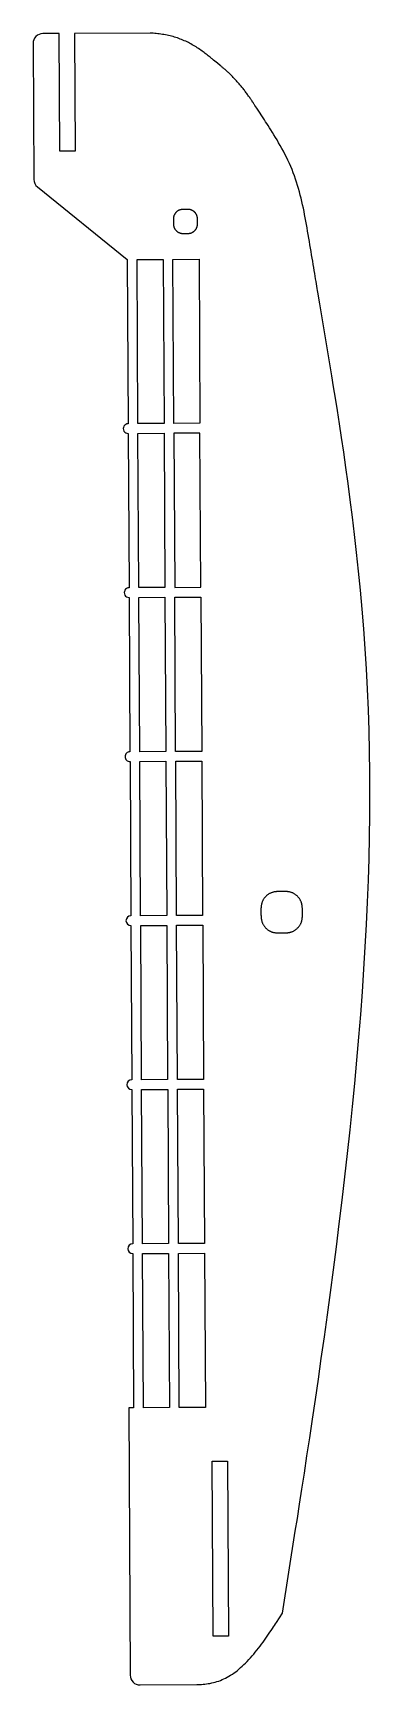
# Model space of a CAD drawing. Header units: millimetres. Extents: x 748 to 1839, y -342 to 525.
# Drawn here: x 1343 to 1447, y 18 to 525 of the extents above; entities that cross this region are included whole.
import ezdxf

# ---------------------------------------------------------------- set-up
doc = ezdxf.new("R2010")
doc.units = ezdxf.units.MM

msp = doc.modelspace()

# ---------------------------------------------------------------- linework, layer by layer
at = {"flags": 128}
msp.add_lwpolyline([(1376.071971, 18.432639), (1393.49255, 18.529319), (1393.956119, 18.543734), (1394.433909, 18.566225), (1394.924378, 18.597824), (1395.42599, 18.639569), (1395.937205, 18.692496), (1396.456486, 18.75764), (1396.982292, 18.836035), (1397.513087, 18.928718), (1398.047332, 19.036725), (1398.583488, 19.161091), (1399.120016, 19.30285), (1399.655378, 19.463039), (1400.188307, 19.64252), (1400.718622, 19.841462), (1401.246411, 20.059857), (1401.771764, 20.297701), (1402.294771, 20.554987), (1402.815521, 20.831712), (1403.334103, 21.127867), (1403.850607, 21.443448), (1404.365125, 21.77845), (1404.877742, 22.132868), (1405.38855, 22.506693), (1405.897639, 22.899922), (1406.405097, 23.312549), (1406.911015, 23.744569), (1407.415482, 24.195975), (1407.918586, 24.666762), (1408.420419, 25.156924), (1408.921069, 25.666456), (1409.420625, 26.195353), (1409.919178, 26.743608), (1410.416606, 27.310742), (1410.911943, 27.894383), (1411.404012, 28.491684), (1411.891639, 29.099799), (1412.373643, 29.715882), (1412.84885, 30.337086), (1413.316084, 30.960565), (1413.774166, 31.583474), (1414.221922, 32.202964), (1414.658173, 32.816191), (1415.081745, 33.420308), (1415.491459, 34.012469), (1415.886139, 34.589826), (1416.264609, 35.149535), (1416.625691, 35.688749), (1416.968209, 36.204621), (1417.290988, 36.694304), (1417.592848, 37.154954), (1417.872616, 37.583724), (1419.758911, 40.482637), (1423.671658, 65.549935), (1424.28708, 69.494609), (1424.956187, 73.794734), (1425.67397, 78.429757), (1426.435422, 83.37912), (1427.235537, 88.622265), (1428.069306, 94.138636), (1428.931722, 99.907678), (1429.817778, 105.908833), (1430.722467, 112.121546), (1431.640781, 118.525258), (1432.567713, 125.099414), (1433.498254, 131.823456), (1434.4274, 138.676829), (1435.350142, 145.638976), (1436.261473, 152.68934), (1437.156384, 159.807364), (1438.02987, 166.972493), (1438.876922, 174.16417), (1439.692533, 181.361837), (1440.471697, 188.544938), (1441.210047, 195.696179), (1441.905783, 202.811316), (1442.557747, 209.889368), (1443.164781, 216.929351), (1443.725727, 223.930286), (1444.239427, 230.89119), (1444.70472, 237.811081), (1445.12045, 244.688978), (1445.48546, 251.523898), (1445.798589, 258.314862), (1446.05868, 265.060885), (1446.264575, 271.760986), (1446.415115, 278.414186), (1446.509142, 285.0195), (1446.545497, 291.575948), (1446.523024, 298.082547), (1446.440562, 304.538318), (1446.296954, 310.942275), (1446.091042, 317.29344), (1445.821667, 323.59083), (1445.488798, 329.831699), (1445.096908, 336.006242), (1444.651597, 342.102891), (1444.158467, 348.110077), (1443.623116, 354.016232), (1443.051147, 359.809786), (1442.448158, 365.479172), (1441.819751, 371.01282), (1441.171524, 376.399162), (1440.50908, 381.626629), (1439.838017, 386.683653), (1439.163938, 391.558663), (1438.49244, 396.240093), (1437.829125, 400.716375), (1437.179595, 404.975937), (1436.549447, 409.007212), (1435.944283, 412.798633), (1435.369704, 416.338627), (1434.831309, 419.61563), (1431.175693, 441.693429), (1430.581428, 445.282133), (1430.487907, 445.84687), (1430.385928, 446.462534), (1430.275946, 447.126222), (1430.158418, 447.835028), (1430.033799, 448.58605), (1429.902545, 449.376384), (1429.76511, 450.203126), (1429.621953, 451.063372), (1429.473528, 451.95422), (1429.32029, 452.872764), (1429.162695, 453.816101), (1429.0012, 454.781327), (1428.83626, 455.76554), (1428.668331, 456.765835), (1428.497868, 457.779307), (1428.325327, 458.803054), (1428.151165, 459.834172), (1427.975836, 460.869756), (1427.799796, 461.906905), (1427.623503, 462.942712), (1427.447148, 463.97477), (1427.269889, 465.002641), (1427.090616, 466.026387), (1426.908224, 467.046065), (1426.721603, 468.061736), (1426.529649, 469.073456), (1426.331254, 470.081286), (1426.12531, 471.085285), (1425.910712, 472.08551), (1425.686351, 473.082022), (1425.451121, 474.07488), (1425.203915, 475.06414), (1424.943625, 476.049866), (1424.669146, 477.032112), (1424.379369, 478.01094), (1424.073187, 478.986407), (1423.749494, 479.958575), (1423.407183, 480.9275), (1423.045146, 481.893241), (1422.662278, 482.855858), (1422.258091, 483.815038), (1421.834596, 484.76898), (1421.39442, 485.715511), (1420.940194, 486.652459), (1420.474546, 487.57765), (1420.000107, 488.488912), (1419.519506, 489.384071), (1419.035372, 490.260956), (1418.550337, 491.117394), (1418.067029, 491.951211), (1417.588076, 492.760234), (1417.11611, 493.542292), (1416.653759, 494.295211), (1416.203653, 495.016819), (1415.768422, 495.704942), (1415.350696, 496.357408), (1414.953104, 496.972045), (1414.578276, 497.546677), (1414.228841, 498.079136), (1411.863933, 501.668652), (1411.271296, 502.568291), (1411.178021, 502.709857), (1411.076247, 502.86415), (1410.966363, 503.030405), (1410.848761, 503.207855), (1410.723831, 503.395735), (1410.591963, 503.593276), (1410.453549, 503.799714), (1410.308977, 504.014282), (1410.158638, 504.236212), (1410.002923, 504.464739), (1409.842223, 504.699096), (1409.676926, 504.938517), (1409.507424, 505.182235), (1409.334108, 505.429485), (1409.157366, 505.679499), (1408.977591, 505.93151), (1408.795173, 506.184753), (1408.6105, 506.438462), (1408.423965, 506.69187), (1408.235956, 506.94421), (1408.046799, 507.194839), (1407.856545, 507.443611), (1407.665183, 507.690505), (1407.472698, 507.935497), (1407.279076, 508.178566), (1407.084305, 508.419688), (1406.888371, 508.65884), (1406.691261, 508.896001), (1406.49296, 509.131148), (1406.293457, 509.364258), (1406.092737, 509.59531), (1405.890787, 509.82428), (1405.687592, 510.051146), (1405.483141, 510.275886), (1405.277419, 510.498476), (1405.070412, 510.718896), (1404.86211, 510.937121), (1404.652495, 511.15313), (1404.441557, 511.3669), (1404.22928, 511.578409), (1404.015761, 511.78758), (1403.801524, 511.994111), (1403.587203, 512.197648), (1403.373431, 512.397839), (1403.160844, 512.594328), (1402.950073, 512.786759), (1402.741754, 512.974778), (1402.536521, 513.158031), (1402.335005, 513.336163), (1402.137841, 513.50882), (1401.945664, 513.675646), (1401.759105, 513.836288), (1401.578801, 513.990389), (1401.405383, 514.137597), (1401.239487, 514.277557), (1401.081745, 514.409911), (1400.932791, 514.534309), (1400.793259, 514.650394), (1400.663783, 514.757812), (1399.790122, 515.481315), (1398.610494, 516.458117), (1398.424819, 516.611789), (1398.222153, 516.779065), (1398.003198, 516.958898), (1397.768658, 517.150243), (1397.519234, 517.352051), (1397.25563, 517.563275), (1396.97855, 517.782866), (1396.688694, 518.00978), (1396.386767, 518.242969), (1396.073472, 518.481385), (1395.74951, 518.723979), (1395.415585, 518.969708), (1395.072401, 519.217521), (1394.720659, 519.466373), (1394.361062, 519.715216), (1393.994314, 519.963004), (1393.621118, 520.208687), (1393.242175, 520.45122), (1392.85819, 520.689556), (1392.469863, 520.922646), (1392.077777, 521.149606), (1391.682017, 521.370199), (1391.282546, 521.58435), (1390.879326, 521.791983), (1390.472323, 521.993023), (1390.061498, 522.187395), (1389.646814, 522.375025), (1389.228235, 522.555837), (1388.805724, 522.729755), (1388.379244, 522.896704), (1387.948759, 523.056611), (1387.514231, 523.209398), (1387.075623, 523.354991), (1386.6329, 523.493316), (1386.186022, 523.624296), (1385.734955, 523.747858), (1385.279661, 523.863925), (1384.820105, 523.972422), (1384.356246, 524.073275), (1383.888051, 524.166407), (1383.415738, 524.251819), (1382.940556, 524.329797), (1382.464006, 524.400702), (1381.987595, 524.464897), (1381.512826, 524.522743), (1381.041203, 524.574602), (1380.574228, 524.620834), (1380.113409, 524.661802), (1379.660247, 524.697867), (1379.216247, 524.729391), (1355.96261, 524.60034), (1356.162625, 488.560023), (1351.462552, 488.560022), (1351.262683, 524.574256), (1346.26276, 524.546508, 0.414214), (1343.279455, 521.529905), (1343.510602, 479.879745, 0.224815), (1344.622562, 477.564982), (1372.147591, 455.275008), (1372.42659, 405.002363, 1), (1372.443239, 402.002409), (1372.70559, 354.729717, 1), (1372.722239, 351.729763), (1372.98459, 304.457071, 0.414214), (1371.492937, 302.94877, 0.414214), (1373.001239, 301.457118), (1373.263589, 254.184426, 1), (1373.280238, 251.184472), (1373.542589, 203.91178, 1), (1373.559238, 200.911826), (1373.821589, 153.639135, 1), (1373.838238, 150.639181), (1374.100588, 103.366489), (1372.600611, 103.358165), (1373.055369, 21.415944, 0.414214), (1376.071971, 18.432639)], format="xyb", dxfattribs=at)
for points in [[(1386.286699, 466.969296), (1386.288593, 466.628257), (1386.288926, 466.574594), (1386.289493, 466.516122), (1386.2905, 466.453143), (1386.292152, 466.385966), (1386.294655, 466.314895), (1386.298215, 466.240234), (1386.303037, 466.16229), (1386.309327, 466.081368), (1386.317292, 465.997773), (1386.327135, 465.91181), (1386.339064, 465.823786), (1386.353283, 465.734003), (1386.369999, 465.64277), (1386.389417, 465.550391), (1386.411743, 465.457171), (1386.437183, 465.363415), (1386.465941, 465.269429), (1386.498225, 465.175519), (1386.534239, 465.081989), (1386.574189, 464.989145), (1386.61822, 464.897268), (1386.666233, 464.806539), (1386.718068, 464.717119), (1386.773565, 464.629164), (1386.832565, 464.542833), (1386.894906, 464.458283), (1386.960431, 464.375673), (1387.028979, 464.295162), (1387.100389, 464.216908), (1387.174503, 464.141067), (1387.251159, 464.067799), (1387.330198, 463.997261), (1387.411461, 463.929613), (1387.494788, 463.865011), (1387.580018, 463.803614), (1387.666992, 463.74558), (1387.75555, 463.691068), (1387.845532, 463.640235), (1387.936777, 463.593241), (1388.029127, 463.55024), (1388.122399, 463.511333), (1388.216311, 463.476371), (1388.310562, 463.445144), (1388.404847, 463.417444), (1388.498866, 463.39306), (1388.592315, 463.371785), (1388.68489, 463.353408), (1388.776289, 463.337721), (1388.866208, 463.324515), (1388.954346, 463.31358), (1389.040399, 463.304707), (1389.124063, 463.297687), (1389.205037, 463.292311), (1389.283016, 463.28837), (1389.357698, 463.285653), (1389.428781, 463.283955), (1389.49596, 463.283062), (1389.558934, 463.282768), (1389.617399, 463.282862), (1390.012029, 463.2851), (1390.353038, 463.286918), (1390.406696, 463.287239), (1390.465163, 463.287792), (1390.528136, 463.288784), (1390.595308, 463.290422), (1390.666373, 463.292909), (1390.741027, 463.296453), (1390.818965, 463.301259), (1390.89988, 463.307532), (1390.983469, 463.315479), (1391.069424, 463.325305), (1391.157442, 463.337217), (1391.247217, 463.351419), (1391.338443, 463.368119), (1391.430816, 463.38752), (1391.52403, 463.409829), (1391.617779, 463.435254), (1391.711759, 463.463998), (1391.805664, 463.496267), (1391.899189, 463.532268), (1391.992028, 463.572205), (1392.083901, 463.616226), (1392.174626, 463.664229), (1392.264043, 463.716056), (1392.351995, 463.771544), (1392.438325, 463.830538), (1392.522873, 463.892874), (1392.605482, 463.958395), (1392.685994, 464.026938), (1392.76425, 464.098346), (1392.840094, 464.172458), (1392.913364, 464.249113), (1392.983907, 464.328153), (1393.051561, 464.409418), (1393.11617, 464.492745), (1393.177575, 464.577978), (1393.235617, 464.664956), (1393.29014, 464.753518), (1393.340985, 464.843506), (1393.387995, 464.934757), (1393.43101, 465.027115), (1393.469934, 465.120392), (1393.504914, 465.214312), (1393.536161, 465.308571), (1393.563883, 465.402867), (1393.588288, 465.496895), (1393.609585, 465.590354), (1393.627985, 465.682939), (1393.643695, 465.774347), (1393.656925, 465.864277), (1393.667885, 465.952426), (1393.676782, 466.038488), (1393.683826, 466.122164), (1393.689226, 466.203147), (1393.693191, 466.281136), (1393.695928, 466.355829), (1393.69765, 466.42692), (1393.698563, 466.494109), (1393.698877, 466.557091), (1393.6988, 466.615564), (1393.696687, 467.010248), (1393.6948, 467.351195), (1393.694469, 467.404843), (1393.693903, 467.4633), (1393.692898, 467.526262), (1393.691247, 467.593421), (1393.688746, 467.664474), (1393.685186, 467.739115), (1393.680366, 467.81704), (1393.674077, 467.897942), (1393.666113, 467.981517), (1393.65627, 468.067459), (1393.644341, 468.155465), (1393.630122, 468.245226), (1393.613404, 468.33644), (1393.593986, 468.428801), (1393.571658, 468.522002), (1393.546218, 468.615741), (1393.517456, 468.70971), (1393.48517, 468.803605), (1393.449153, 468.897122), (1393.409198, 468.989954), (1393.365162, 469.081821), (1393.317144, 469.17254), (1393.265303, 469.261952), (1393.209799, 469.349902), (1393.150792, 469.436228), (1393.088443, 469.520774), (1393.02291, 469.603383), (1392.954354, 469.683894), (1392.882936, 469.76215), (1392.808814, 469.837993), (1392.732148, 469.911265), (1392.6531, 469.981809), (1392.571828, 470.049464), (1392.488494, 470.114074), (1392.403255, 470.17548), (1392.316273, 470.233525), (1392.227706, 470.288049), (1392.137717, 470.338894), (1392.046463, 470.385904), (1391.954105, 470.42892), (1391.860828, 470.467843), (1391.766909, 470.502823), (1391.672653, 470.534068), (1391.578361, 470.561789), (1391.484337, 470.586192), (1391.390884, 470.607488), (1391.298305, 470.625886), (1391.206901, 470.641594), (1391.116979, 470.654821), (1391.028838, 470.665777), (1390.942782, 470.674672), (1390.859115, 470.681713), (1390.778139, 470.687109), (1390.700157, 470.691071), (1390.625473, 470.693806), (1390.554388, 470.695524), (1390.487207, 470.696435), (1390.424232, 470.696745), (1390.365765, 470.696667), (1389.971126, 470.694535), (1389.630125, 470.692625), (1389.576469, 470.69229), (1389.518002, 470.691721), (1389.455031, 470.690712), (1389.387861, 470.689056), (1389.316797, 470.68655), (1389.242145, 470.682988), (1389.164209, 470.678162), (1389.083295, 470.671868), (1388.999709, 470.663901), (1388.913755, 470.654053), (1388.825738, 470.642122), (1388.735966, 470.627899), (1388.644741, 470.61118), (1388.55237, 470.591757), (1388.459158, 470.569429), (1388.36541, 470.543986), (1388.271432, 470.515224), (1388.177528, 470.482938), (1388.084005, 470.446922), (1387.991166, 470.406969), (1387.899294, 470.362936), (1387.808571, 470.314921), (1387.719155, 470.263084), (1387.631204, 470.207585), (1387.544875, 470.148586), (1387.460328, 470.086242), (1387.37772, 470.020717), (1387.297209, 469.95217), (1387.218954, 469.880759), (1387.143113, 469.806647), (1387.069843, 469.729991), (1386.999302, 469.650952), (1386.93165, 469.56969), (1386.867044, 469.486366), (1386.805641, 469.401138), (1386.747601, 469.314167), (1386.693081, 469.225612), (1386.642239, 469.135634), (1386.595234, 469.044392), (1386.552223, 468.952046), (1386.513304, 468.85878), (1386.478328, 468.764872), (1386.447088, 468.670628), (1386.419372, 468.576347), (1386.394974, 468.482335), (1386.373681, 468.388892), (1386.355289, 468.296324), (1386.339585, 468.204931), (1386.326361, 468.115019), (1386.315409, 468.026888), (1386.306519, 467.940842), (1386.299481, 467.857185), (1386.294088, 467.776218), (1386.290131, 467.698246), (1386.287399, 467.62357), (1386.285684, 467.552493), (1386.284777, 467.485319), (1386.284469, 467.422351), (1386.284551, 467.363891), (1386.286699, 466.969296)], [(1375.426544, 405.019012), (1375.147545, 455.291657), (1383.147421, 455.336054), (1383.426421, 405.063409), (1375.426544, 405.019012)], [(1386.426375, 405.080058), (1386.147375, 455.352703), (1394.147252, 455.3971), (1394.426252, 405.124455), (1386.426375, 405.080058)], [(1375.705544, 354.746366), (1375.443193, 402.019058), (1383.44307, 402.063455), (1383.705421, 354.790763), (1375.705544, 354.746366)], [(1386.705374, 354.807412), (1394.705251, 354.851809), (1394.442901, 402.124501), (1386.443024, 402.080104), (1386.705374, 354.807412)], [(1375.984543, 304.47372), (1375.722193, 351.746412), (1383.72207, 351.790809), (1383.98442, 304.518118), (1375.984543, 304.47372)], [(1386.984374, 304.534767), (1386.722023, 351.807458), (1394.7219, 351.851855), (1394.984251, 304.579164), (1386.984374, 304.534767)], [(1376.263543, 254.201075), (1376.001192, 301.473767), (1384.001069, 301.518164), (1384.26342, 254.245472), (1376.263543, 254.201075)], [(1387.263374, 254.262121), (1387.001023, 301.534813), (1395.0009, 301.57921), (1395.263251, 254.306518), (1387.263374, 254.262121)], [(1413.142106, 255.232443), (1413.145267, 254.647858), (1413.145824, 254.555873), (1413.14678, 254.455643), (1413.14849, 254.347692), (1413.151306, 254.23254), (1413.155579, 254.110714), (1413.161664, 253.982735), (1413.169913, 253.849128), (1413.180679, 253.710416), (1413.194315, 253.567121), (1413.211172, 253.419768), (1413.231604, 253.26888), (1413.255964, 253.11498), (1413.284605, 252.958591), (1413.317879, 252.800236), (1413.356138, 252.64044), (1413.399737, 252.479725), (1413.449027, 252.318615), (1413.504361, 252.157633), (1413.566093, 251.997303), (1413.634574, 251.838147), (1413.710053, 251.680648), (1413.79236, 251.525117), (1413.881222, 251.371828), (1413.976363, 251.221048), (1414.077511, 251.073052), (1414.184391, 250.928108), (1414.296727, 250.78649), (1414.414247, 250.648466), (1414.536676, 250.514309), (1414.66374, 250.384288), (1414.795165, 250.258676), (1414.930676, 250.137744), (1415.07, 250.021762), (1415.212862, 249.911002), (1415.358989, 249.805734), (1415.508105, 249.70623), (1415.659937, 249.61276), (1415.81421, 249.525595), (1415.970651, 249.445008), (1416.128985, 249.371267), (1416.288897, 249.304541), (1416.44991, 249.244574), (1416.611502, 249.19101), (1416.773155, 249.143489), (1416.934349, 249.101654), (1417.094566, 249.065145), (1417.253285, 249.033605), (1417.409987, 249.006675), (1417.564154, 248.983998), (1417.715264, 248.965214), (1417.8628, 248.949964), (1418.006241, 248.937893), (1418.145069, 248.928641), (1418.278763, 248.921847), (1418.406805, 248.917156), (1418.528675, 248.91421), (1418.643853, 248.912647), (1418.751821, 248.912113), (1418.852059, 248.912247), (1419.528646, 248.91589), (1420.113184, 248.919159), (1420.205161, 248.919732), (1420.305383, 248.920708), (1420.413327, 248.922436), (1420.528469, 248.925273), (1420.650286, 248.929568), (1420.778253, 248.935675), (1420.91185, 248.943947), (1421.050551, 248.954736), (1421.193834, 248.968395), (1421.341175, 248.985275), (1421.49205, 249.00573), (1421.645938, 249.030114), (1421.802313, 249.058776), (1421.960654, 249.092072), (1422.120436, 249.130353), (1422.281137, 249.173971), (1422.442232, 249.223278), (1422.6032, 249.278631), (1422.763515, 249.340377), (1422.922656, 249.408871), (1423.08014, 249.484363), (1423.235656, 249.56668), (1423.38893, 249.655549), (1423.539694, 249.750697), (1423.687676, 249.851849), (1423.832604, 249.95873), (1423.974209, 250.071067), (1424.112218, 250.188587), (1424.246362, 250.311014), (1424.376368, 250.438073), (1424.501967, 250.569494), (1424.622886, 250.704998), (1424.738855, 250.844313), (1424.849604, 250.987166), (1424.954861, 251.133281), (1425.054355, 251.282385), (1425.147815, 251.434204), (1425.234971, 251.588463), (1425.31555, 251.744889), (1425.389283, 251.903205), (1425.456003, 252.0631), (1425.515964, 252.224093), (1425.569523, 252.385667), (1425.617041, 252.547299), (1425.658873, 252.708473), (1425.695379, 252.868668), (1425.726916, 253.027366), (1425.753845, 253.184046), (1425.776522, 253.338192), (1425.795306, 253.48928), (1425.810554, 253.636794), (1425.822626, 253.780215), (1425.83188, 253.919022), (1425.838674, 254.052696), (1425.843365, 254.180718), (1425.846313, 254.302569), (1425.847877, 254.417729), (1425.848413, 254.52568), (1425.848281, 254.625902), (1425.844646, 255.302383), (1425.841408, 255.886997), (1425.84084, 255.978987), (1425.83987, 256.079223), (1425.838145, 256.18718), (1425.835316, 256.302337), (1425.831026, 256.424169), (1425.824925, 256.552153), (1425.81666, 256.685766), (1425.805877, 256.824484), (1425.792227, 256.967784), (1425.775352, 257.115142), (1425.754903, 257.266035), (1425.730527, 257.419939), (1425.701871, 257.576332), (1425.668582, 257.73469), (1425.630309, 257.894487), (1425.586697, 258.055204), (1425.537394, 258.216314), (1425.482048, 258.377295), (1425.420307, 258.537624), (1425.351817, 258.696776), (1425.276331, 258.854272), (1425.194017, 259.009797), (1425.105151, 259.163081), (1425.010006, 259.313852), (1424.908857, 259.46184), (1424.801977, 259.606774), (1424.689642, 259.748384), (1424.572124, 259.886397), (1424.449698, 260.020544), (1424.322639, 260.150552), (1424.19122, 260.276151), (1424.055716, 260.39707), (1423.9164, 260.513039), (1423.773547, 260.623786), (1423.62743, 260.729041), (1423.478325, 260.828532), (1423.326506, 260.921989), (1423.172245, 261.00914), (1423.015818, 261.089715), (1422.857498, 261.163443), (1422.697602, 261.230157), (1422.536605, 261.290111), (1422.37503, 261.343663), (1422.213394, 261.391173), (1422.052217, 261.432998), (1421.892019, 261.469496), (1421.733317, 261.501025), (1421.576633, 261.527945), (1421.422486, 261.550613), (1421.271393, 261.569388), (1421.123875, 261.584628), (1420.980452, 261.596691), (1420.841642, 261.605936), (1420.707964, 261.612722), (1420.579938, 261.617406), (1420.458085, 261.620346), (1420.342921, 261.621902), (1420.234967, 261.622431), (1420.134743, 261.622292), (1419.458245, 261.618613), (1418.873707, 261.615344), (1418.78173, 261.614771), (1418.681508, 261.613796), (1418.573564, 261.612067), (1418.458422, 261.609232), (1418.336603, 261.604937), (1418.208634, 261.598831), (1418.075037, 261.59056), (1417.936333, 261.579773), (1417.793048, 261.566117), (1417.645704, 261.549239), (1417.494824, 261.528787), (1417.340931, 261.504408), (1417.18455, 261.47575), (1417.026202, 261.442461), (1416.866412, 261.404187), (1416.705702, 261.360576), (1416.544597, 261.311276), (1416.383619, 261.255935), (1416.22329, 261.194198), (1416.064135, 261.125716), (1415.906635, 261.050238), (1415.751103, 260.967935), (1415.59781, 260.879081), (1415.447027, 260.78395), (1415.299026, 260.682815), (1415.154077, 260.57595), (1415.012452, 260.46363), (1414.874422, 260.346129), (1414.740259, 260.223721), (1414.610233, 260.096678), (1414.484615, 259.965277), (1414.363676, 259.829789), (1414.24769, 259.69049), (1414.136925, 259.547654), (1414.031653, 259.401553), (1413.932146, 259.252463), (1413.838674, 259.100659), (1413.751509, 258.946412), (1413.670922, 258.789997), (1413.597184, 258.631688), (1413.530462, 258.471801), (1413.470501, 258.310813), (1413.416945, 258.149244), (1413.369432, 257.987614), (1413.327606, 257.826442), (1413.291109, 257.666246), (1413.25958, 257.507548), (1413.232664, 257.350866), (1413.209999, 257.196719), (1413.191229, 257.045626), (1413.175994, 256.898108), (1413.163935, 256.754683), (1413.154697, 256.615872), (1413.147918, 256.482192), (1413.143241, 256.354164), (1413.140308, 256.232308), (1413.138759, 256.117142), (1413.138237, 256.009186), (1413.138383, 255.908959), (1413.142106, 255.232443)], [(1376.542543, 203.928429), (1376.280192, 251.201121), (1384.280069, 251.245518), (1384.54242, 203.972826), (1376.542543, 203.928429)], [(1387.542373, 203.989475), (1387.280023, 251.262167), (1395.279899, 251.306564), (1395.54225, 204.033872), (1387.542373, 203.989475)], [(1376.821542, 153.655784), (1376.559192, 200.928475), (1384.559069, 200.972873), (1384.821419, 153.700181), (1376.821542, 153.655784)], [(1387.821373, 153.71683), (1387.559022, 200.989522), (1395.558899, 201.033919), (1395.82125, 153.761227), (1387.821373, 153.71683)], [(1377.100542, 103.383138), (1376.838191, 150.65583), (1384.838068, 150.700227), (1385.100419, 103.427535), (1377.100542, 103.383138)], [(1388.100373, 103.444184), (1387.838022, 150.716876), (1395.837899, 150.761273), (1396.10025, 103.488581), (1388.100373, 103.444184)], [(1398.489567, 33.343468), (1398.191649, 87.025016), (1402.891576, 87.0511), (1403.189494, 33.369552), (1398.489567, 33.343468)]]:
    msp.add_lwpolyline(points, dxfattribs=at)

doc.saveas('drawing.dxf')
